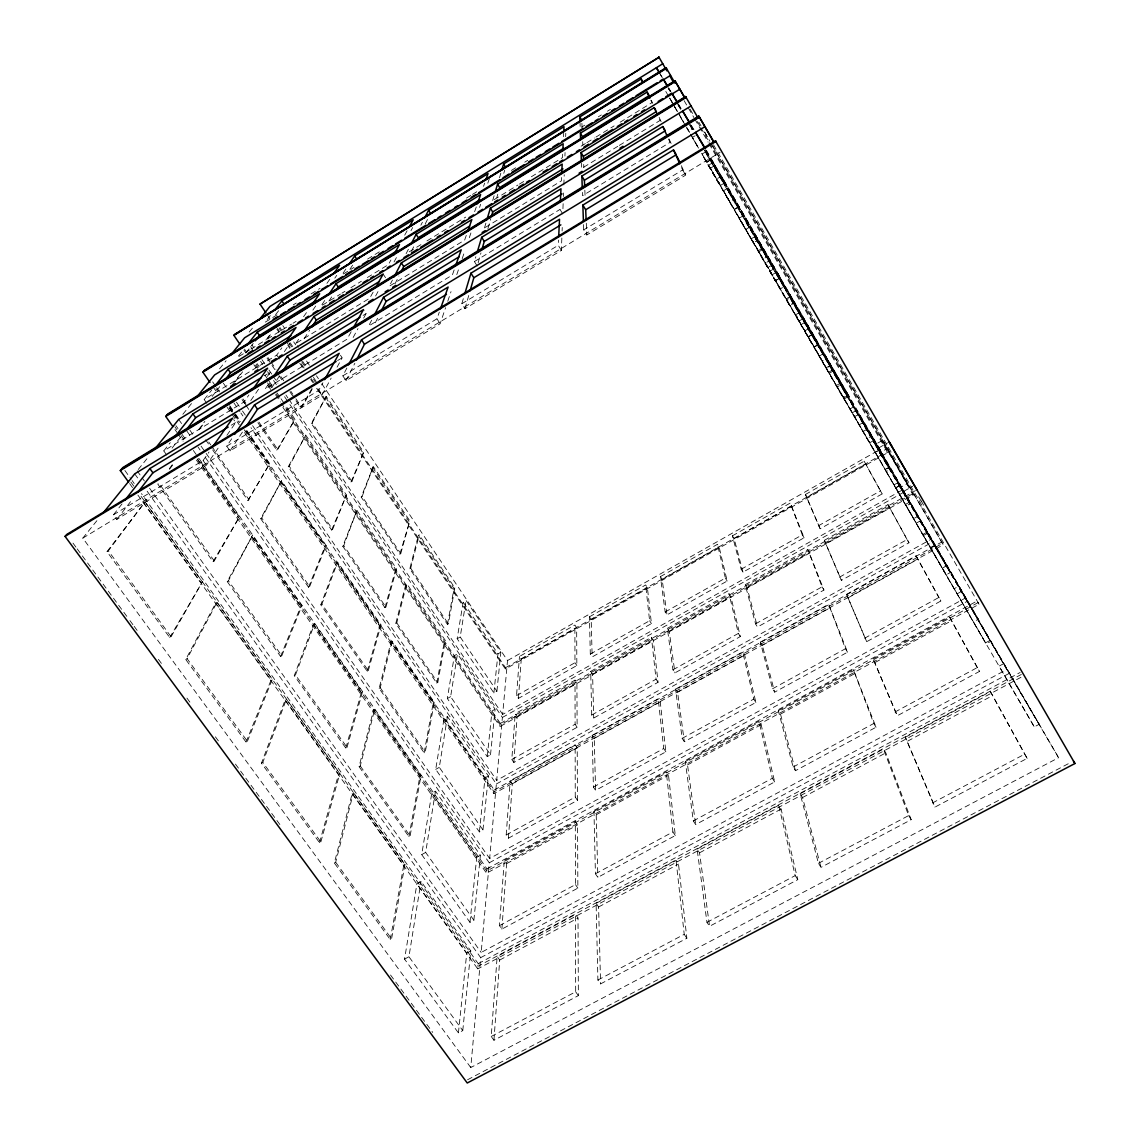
<?xml version="1.0" encoding="UTF-8"?>
<svg xmlns="http://www.w3.org/2000/svg" width="1140" height="1140" viewBox="0 0 1140 1140"><rect width="100%" height="100%" fill="white"/><g stroke="black" fill="none" stroke-linecap="round" stroke-linejoin="round"><path stroke-width="0.75" stroke-dasharray="5 3.75" d="M463.31 298.666L461.786 303.767L464.935 308.712L561.379 250.358L561.835 238.032M562.106 230.993L562.234 227.473M562.946 208.677L563.146 203.447M563.402 196.479L563.53 192.988M563.844 184.936L564.229 174.734M564.927 156.052L565.055 152.532M565.654 136.657L565.782 133.28M561.379 250.358L558.272 245.299L558.514 240.098M562.747 213.921L559.997 209.418L560.168 205.969M561.536 177.526L561.379 180.875L484.472 227.957L486.965 231.947M562.661 154.171L562.49 157.633L529.815 177.712M563.502 136.672L563.659 133.337M493.948 1040.264L499.691 960.051L497.154 956.489L575.5 914.408L578.009 918.028L578.365 995.633L493.948 1040.264L491.212 1036.488L497.154 956.489M501.899 929.114L506.588 863.678L504.293 860.401L575.301 821.584L577.567 824.933L577.866 888.117L501.899 929.114L499.448 925.637L504.293 860.401M508.411 838.199L512.316 783.821L510.221 780.757L575.144 744.776L577.211 747.869L577.453 800.323L508.411 838.199L506.189 834.979L510.221 780.757M513.841 762.46L517.132 716.547L515.209 713.697L575.016 680.153L576.911 683.045L577.125 727.277L513.841 762.46L511.803 759.468L515.209 713.697M518.429 698.378L521.251 659.105L519.47 656.441L574.888 625.048L576.655 627.741L576.84 665.546L518.429 698.378L516.548 695.585L519.47 656.441M888.716 447.692L881.363 451.868L858.833 413.734L1058.604 757.687L470.763 1067.553L480.695 957.643L146.12 489.801M705.831 151.064L1006.834 669.451L481.166 952.456L489.26 862.795L204.231 455.886M705.047 150.366L965.053 598.229L489.644 858.506L496.37 783.978L250.999 427.685M704.72 150.523L930.625 539.534L496.698 780.387L502.384 717.459L288.562 402.562M507.514 660.559L878.341 450.414L901.754 490.328L502.655 714.409L507.514 660.559L319.428 380.219M1020.956 677.303L477.76 968.915L478.244 963.671L141.46 493.62M713.498 144.78L979.046 604.257L486.58 873.212L486.98 868.894L198.46 457.753M712.771 146.148L943.236 544.792L493.905 793.668L494.247 790.034L245.955 430.151M700.786 127.623L913.24 494.988L500.089 726.508L500.375 723.416L284.273 405.683M709.023 143.683L887.747 452.651L505.391 669.038L505.519 667.698L316.136 385.976M462.769 1030.589L470.791 950.917L421.016 881.419L416.941 883.657L404.543 959.125L458.423 1032.897L462.769 1030.589L408.932 956.745L421.016 881.419M473.87 920.208L480.41 855.256L435.48 791.174L431.789 793.226L421.7 854.601L469.951 922.331L473.87 920.208L425.662 852.421L435.48 791.174M482.961 829.948L488.39 775.984L447.436 716.576L444.059 718.471L435.708 769.357L479.384 831.915L482.961 829.948L439.299 767.348L447.436 716.576M490.514 754.794L495.102 709.237L457.482 653.875L454.376 655.643L447.336 698.521L487.25 756.618L490.514 754.794L450.628 696.654L457.482 653.875M496.912 691.225L500.83 652.265L466.046 600.438L463.168 602.105L457.154 638.714L493.891 692.921L496.912 691.225L460.204 636.975L466.046 600.438M458.423 1032.897L466.745 953.097L416.941 883.657M469.951 922.331L476.748 857.266L431.789 793.226M479.384 831.915L485.027 777.851L444.059 718.471M487.25 756.618L492.01 710.975L495.102 709.237M493.891 692.921L497.966 653.89L463.168 602.105M390.251 939.545L403.745 865.26L352.203 793.383L353.429 792.699L404.971 864.576L391.576 938.833L390.251 939.545L334.348 862.994L352.203 793.383M408.932 836.66L419.891 776.297L373.521 710.249L374.632 709.607L421.002 775.67L410.115 836.005L408.932 836.66L359.057 766.636L373.521 710.249M424.151 752.813L433.243 702.796L391.091 641.72L392.117 641.122L434.255 702.226L425.234 752.215L424.151 752.813L379.136 688.332L391.091 641.72M436.805 683.173L444.443 641.051L445.384 640.523L406.766 583.723L405.826 584.264L395.78 623.452L436.805 683.173L437.789 682.618L445.384 640.523M447.464 624.407L454.005 588.454L418.351 535.401L419.221 534.888L454.86 587.955L448.376 623.879L447.464 624.407L409.787 568.789L418.351 535.401M334.348 862.994L335.687 862.253L353.429 792.699M359.057 766.636L360.254 765.966L374.632 709.607M379.136 688.332L380.219 687.719L392.117 641.122M395.78 623.452L396.777 622.868L406.766 583.723M409.787 568.789L410.714 568.261L419.221 534.888M320.853 841.933L339.777 773.647L286.411 699.219L285.171 699.932L261.473 763.187L319.514 842.674L320.853 841.933L262.813 762.418L286.411 699.219M347.045 747.413L362.378 692.137L314.526 623.951L313.4 624.606L294.262 675.678L345.847 748.097L347.045 747.413L295.474 674.98L314.526 623.951M368.32 670.662L380.988 624.991L337.611 562.12L336.585 562.718L320.81 604.813L367.237 671.289L368.32 670.662L321.908 604.172L337.611 562.12M385.947 607.093L396.578 568.732L356.92 510.407L342.755 546.26L384.95 607.677L385.947 607.093L343.753 545.661L356.92 510.407M400.767 553.584L409.83 520.909L373.307 466.531L361.195 497.054L399.855 554.125L400.767 553.584L362.121 496.513L373.307 466.531M319.514 842.674L338.537 774.345L339.777 773.647M345.847 748.097L361.252 692.778L362.378 692.137M367.237 671.289L379.962 625.575L380.988 624.991M384.95 607.677L395.637 569.273L396.578 568.732M399.855 554.125L409.83 520.909M464.935 308.712L469.153 294.049M478.145 262.727L480.966 252.895M487.92 228.627L490.799 218.623M496.841 197.548L497.795 194.242M503.78 173.337L504.678 170.231M477.204 266.005L474.411 261.573L475.865 256.714M484.472 227.957L485.939 223.013M492.665 200.54L494.147 195.624M499.491 177.755L500.859 173.152M346.888 367.992L342.827 375.844L346.047 380.674L440.14 323.732L445.583 307.672M447.749 301.259L451.027 291.626M456.784 274.626L459.491 266.66M462.184 258.68L463.809 253.907M469.309 237.69L470.934 232.902M479.57 207.423L480.638 204.288M487.792 183.212L489.43 178.367M342.827 375.844L436.962 318.801L439.313 312.118M454.133 269.966L452.366 275.011L368.619 326.04L372.538 318.488M466.303 235.367L464.636 240.098L389.224 286.268L392.459 280.027M476.278 206.967L474.653 211.613L471.675 213.436M483.531 186.333L484.657 183.155M247.409 741.314L272.275 679.483L216.985 602.362L215.731 603.103L185.734 659.476L246.055 742.083L247.409 741.314L187.103 658.678L216.985 602.362M281.808 655.785L301.858 605.91L252.453 535.515L227.202 581.528L280.597 656.483L281.808 655.785L228.428 580.802L252.453 535.515M309.638 586.587L326.154 545.504L281.509 480.781L260.661 518.643L308.541 587.228L309.638 586.587L261.758 517.988L281.509 480.781M332.623 529.43L346.46 495.017L305.734 435.124L288.206 466.844L331.612 530.029L332.623 529.43L289.218 466.232L305.734 435.124M351.918 481.451L363.689 452.195L326.254 396.464L311.305 423.424L350.992 482.006L351.918 481.451L312.232 422.869L326.254 396.464M246.055 742.083L271.021 680.209L272.275 679.483M280.597 656.483L300.732 606.58L301.858 605.91M308.541 587.228L325.128 546.117L326.154 545.504M331.612 530.029L346.46 495.017M350.992 482.006L363.689 452.195M346.047 380.674L354.854 363.247M375.317 322.734L378.409 316.635M394.953 283.889L398.929 276.008M411.412 251.299L415.231 243.746M425.22 223.967L428.27 217.94M408.391 249.275L406.068 253.764L420.974 244.601M420.859 225.207L422.399 222.229M231.705 438.8L226.732 446.182L230.009 450.899L321.836 395.324L331.156 378.124M337.084 367.166L342.157 357.789L340.19 354.825M353.144 337.526L357.988 328.548M363.66 318.089L366.082 313.6L363.461 309.581M375.63 295.987L379.748 288.363M394.041 261.972L397.418 255.745M410.984 230.679L412.666 227.572M226.732 446.182L318.616 390.507L322.905 382.769M351.149 331.783L347.045 339.193L265.107 389.125L269.923 381.971M373.122 292.139L369.773 298.167L295.83 343.454L298.395 347.301M389.21 263.098L390.92 260.006M404.686 235.182L407.251 230.565M171.085 636.747L202.336 581.913L145.008 501.956L106.989 551.646L169.718 637.545L171.085 636.747L108.371 550.82L145.008 501.956M214.277 560.937L159.001 483.303L157.762 484.044L213.052 561.664L214.277 560.937L239.386 516.89L198.56 458.707M212.695 449.944L247.993 500.503L269.71 463.666L246.71 430.336M257.882 422.698L276.749 450.143L277.761 449.545L294.989 419.306L285.029 404.657M312.089 389.31L301.772 407.407L293.821 395.666M169.718 637.545L202.336 581.913M213.052 561.664L239.386 516.89M247.993 500.503L269.71 463.666M276.749 450.143L294.989 419.306M312.046 388.341L300.832 407.978L294.875 399.171M230.009 450.899L243.29 430.792L493.905 793.668M271.805 387.586L279.442 376.015M304.067 338.722L309.724 330.144M328.904 301.103L332.623 295.445M349.894 269.296L352.802 264.893M295.83 343.454L299.635 337.782M321.922 304.651L325.684 299.051M345.862 269.04L341.943 274.868L354.027 267.416M121.994 503.951L113.416 514.838L116.75 519.441L206.397 465.191L220.077 445.27M226.917 435.309L235.709 422.498L233.7 419.591M250.786 400.525L258.595 389.168M267.373 376.385L270.294 372.125L264.323 375.772M284.373 351.633L290.415 342.827M312.887 310.108L316.863 304.309M334.818 278.146L336.742 275.353M113.416 514.838L203.105 460.503L209.019 452.024M166.711 455.031L163.775 450.884L243.989 401.993L248.919 394.953M206.825 403.318L204.203 399.541L276.749 355.124L281.837 347.857M303.582 316.735L306.589 312.431M326.938 283.333L329.845 279.172M169.333 468.654L173.537 463.068M198.574 429.723L204.858 421.358M232.076 385.12L241.594 372.438M266.475 339.335L270.721 333.664M169.475 469.324L173.679 463.738M199.685 429.039L204.915 422.085M235.211 381.672L242.592 371.825M267.387 338.765L271.634 333.108M116.75 519.441L132.696 498.878M172.069 448.12L181.716 435.68M212.197 396.378L219.735 386.659M245.955 352.858L253.222 343.482M275.567 314.683L278.687 310.65M163.775 450.884L170.259 442.648M204.203 399.541L211.798 389.909M241.552 352.118L237.362 357.433L249.404 350.037M270.322 315.581L265.064 322.25L278.431 314.013M470.763 1067.553L82.807 538.137L97.171 520.353M138.254 469.495L149.183 455.972M182.856 414.276L191.62 403.418M219.536 368.847L226.076 360.753M249.233 332.082L253.593 326.681M293.279 304.865L296.257 303.026M311.106 293.878L320.027 288.377M367.607 259.051L379.691 251.598M466.502 198.075L470.991 195.311M472.501 194.384L476.99 191.62M511.39 170.416L515.85 167.666M524.77 162.165L527.735 160.341M581.714 127.053L584.749 125.201M598.343 116.807L601.364 114.941M607.421 111.221L610.442 109.355M250.914 349.111L265.962 339.863M267.458 338.936L291.541 324.131M293.051 323.219L296.058 321.366M322.478 305.135L340.447 294.091M341.943 293.165L344.935 291.327M350.921 287.651L361.409 281.209M367.394 277.519L386.859 265.563M426.944 240.925L465.704 217.113M494.161 199.628L517.93 185.022M519.413 184.11L523.873 181.36M585.376 143.569L580.844 146.347L580.73 143.056M586.886 142.642L594.453 137.983M595.964 137.057L614.118 125.899M620.16 122.194L651.923 102.671L650.541 99.636M617.809 146.319L581.6 168.492L581.414 163.177M619.319 145.393L660.046 120.455L658.578 117.249M363.104 315.424L366.082 313.6M474.411 261.573L559.997 209.418M695.115 135.774L692.265 137.498L698.364 148.1M231.192 425.234L235.709 422.498M337.625 360.539L342.157 357.789M706.458 151.378L701.841 154.171L873.112 449.089L877.558 446.567M461.786 303.767L558.272 245.299M681.335 165.699L685.667 175.133L586.801 234.968L583.709 229.895L682.632 169.946L681.236 166.868M82.807 538.137L720.095 152.333M711.218 159.272L706.444 162.165L718.556 183.241L723.772 180.106L711.218 159.272L780.33 277.69L775.172 280.739L758.585 251.954L763.315 249.161M708.653 165.186L711.845 163.248L720.024 176.999L716.632 179.037L708.653 165.186L753.597 242.692L756.96 240.697L746.828 223.583L743.651 225.464M311.305 423.424L312.232 422.869M106.989 551.646L108.371 550.82M288.206 466.844L289.218 466.232M743.351 215.674L739.133 218.196L752.286 241.024L756.846 238.317L706.244 151.677M260.661 518.643L261.758 517.988M755.335 236.351L751.132 238.859L765.182 263.226L769.728 260.533L755.335 236.351L818.306 344.323L813.803 346.945L796.418 316.834L800.594 314.398M361.195 497.054L362.121 496.513M227.202 581.528L228.428 580.802M794.751 302.584L776.625 272.118L771.908 274.897L789.607 305.591L794.751 302.584L849.001 396.193L843.928 399.114L822.111 361.337L826.771 358.63L849.001 396.193M342.755 546.26L343.753 545.661M916.232 523.174L920.308 520.909L946.314 565.155L941.925 567.577L786.771 299.72L789.92 297.882L889.542 467.229L885.11 469.737L1034.293 726.907L1039.167 724.313L958.697 586.231L954.152 588.725M185.734 659.476L187.103 658.678M798.684 313.001L795.549 314.825L828.808 372.125L831.929 370.315L846.635 395.338L843.329 397.233M799.069 320.995L802.403 319.058M320.81 604.813L321.908 604.172M804.783 330.885L808.203 328.904M812.179 334.391L808.018 336.813L826.229 368.348L830.718 365.755L812.179 334.391L855.926 409.858L851.794 412.21M808.317 336.913L811.637 334.989M814.245 347.173L817.651 345.206M819.318 356.036L822.952 353.927M826.13 367.807L829.863 365.641M294.262 675.678L295.474 674.98M454.005 588.454L454.86 587.955M829.336 373.264L832.955 371.17M836.39 385.477L840.123 383.325M843.572 397.974L847.562 395.68M850.084 408.889L853.461 406.952L870.803 436.449L867.212 438.501M457.154 638.714L460.204 636.975M852.335 412.723L855.627 410.842L840.465 385.064L837.359 386.845L886.435 471.461L889.713 469.623L704.52 150.708M854.473 416.755L858.463 414.476M261.473 763.187L262.813 762.418M859.289 424.736L862.667 422.812L880.522 453.207L876.931 455.245M863.009 431.533L867.127 429.182L934.743 545.205L930.354 547.642M497.966 653.89L500.83 652.265M869.806 442.719L872.898 440.966L889.713 469.623M882.146 440.596L876.575 443.759L901.526 486.823L907.069 483.716L909.663 488.005L882.146 440.596L907.069 483.716M878.954 447.778L887.633 442.861M433.243 702.796L434.255 702.226M875.221 452.338L878.911 450.243L899.674 485.555L895.712 487.778M589.437 616.811L645.653 584.962L647.392 587.699L651.439 623.609L592.159 656.939L590.306 654.103L589.437 616.811L591.19 619.519L592.159 656.939M660.402 576.612L717.445 544.307L719.155 547.086L727.178 581.029L667 614.859L665.161 611.981L660.402 576.612L662.141 579.362L667 614.859M732.393 535.828L790.262 503.053L804.085 537.795L742.981 572.152L741.171 569.231L732.393 535.828L734.117 538.622L742.981 572.152M805.453 494.461L864.163 461.201L882.189 493.891L820.13 528.775L805.453 494.461L820.13 528.775M447.336 698.521L450.628 696.654M505.519 667.698L887.162 451.668L887.747 452.651M521.251 659.105L576.655 627.741M591.19 619.519L647.392 587.699M662.141 579.362L719.155 547.086M734.117 538.622L791.958 505.875M807.134 497.282L865.83 464.051M885.181 469.495L888.872 467.414L910.233 503.766L906.286 505.975M516.548 695.585L574.973 662.725L574.888 625.048M590.306 654.103L649.601 620.744L645.653 584.962M665.161 611.981L725.368 578.108L717.445 544.307M741.171 569.231L802.303 534.831L790.262 503.053M818.349 525.811L880.436 490.884L882.189 493.891M895.641 487.963L900.23 485.369L928.231 532.893L978.277 619.234L973.332 621.927M904.077 491.141L912.712 486.296M502.384 717.459L903.08 492.594M590.705 671.36L651.439 637.303L653.305 640.224L658.051 682.29L593.726 718.043L591.717 715.008L590.705 671.36L592.601 674.253L593.726 718.043M667.37 628.354L729.044 593.769L730.897 596.747L740.316 636.562L674.937 672.899L672.956 669.807L667.37 628.354L669.237 631.303L674.937 672.899M745.232 584.692L807.89 549.551L823.949 590.064L757.473 627.014L755.535 623.865L745.232 584.692L747.085 587.67L757.473 627.014M824.334 540.332L887.975 504.649L908.993 542.783L841.406 580.36L824.334 540.332L841.406 580.36M500.375 723.416L915.448 490.613M912.556 493.848L500.232 724.955L281.495 403.446M517.132 716.547L576.911 683.045M592.601 674.253L653.305 640.224M669.237 631.303L730.897 596.747M747.085 587.67L809.714 552.572M826.144 543.367L889.77 507.713M419.891 776.297L421.002 775.67M905.374 504.478L909.464 502.199M435.708 769.357L439.299 767.348M511.803 759.468L575.101 724.256L575.016 680.153M591.717 715.008L656.056 679.212L651.439 637.303M672.956 669.807L738.35 633.427L729.044 593.769M755.535 623.865L822.026 586.872L807.89 549.551M839.482 577.168L907.098 539.548L908.993 542.783M485.027 777.851L488.39 775.984M923.229 535.672L928.231 532.893M496.37 783.978L932.192 542.227M592.202 735.328L658.207 698.735L660.26 701.884L665.874 751.83L595.593 790.376L593.399 787.099L592.202 735.328L594.254 738.435L595.593 790.376M675.55 689.13L742.696 651.909L744.705 655.115L755.891 702.454L684.342 741.698L682.176 738.364L675.55 689.13L677.587 692.279L684.342 741.698M760.323 642.134L828.623 604.286L847.547 652.18L774.687 692.137L772.564 688.745L760.323 642.134L762.332 645.354L774.687 692.137M846.55 594.339L916.033 555.836L940.899 600.98L866.699 641.678L846.55 594.339L866.699 641.678M494.247 790.034L941.611 542.099L943.236 544.792M512.316 783.821L577.211 747.869M594.254 738.435L660.26 701.884M677.587 692.279L744.705 655.115M762.332 645.354L830.59 607.549M848.516 597.616L917.957 559.156M421.7 854.601L425.662 852.421M403.745 865.26L404.971 864.576M978.277 619.234L946.784 565.697L942.239 568.205L986.114 643.957L991.045 641.279M506.189 834.979L575.258 797.06L575.144 744.776M593.399 787.099L663.708 748.51L658.207 698.735M682.176 738.364L753.768 699.077L742.696 651.909M772.564 688.745L845.452 648.731L828.623 604.286M864.619 638.215L938.847 597.474L940.899 600.98M476.748 857.266L480.41 855.256M957.244 593.783L961.277 591.574L989.962 640.452L985.615 642.818L701.599 153.302M489.26 862.795L966.948 601.464M486.98 868.894L977.08 601.008L979.046 604.257M593.969 811.395L666.287 771.865L668.51 775.271L675.308 835.549L597.845 877.344L595.422 873.796L593.969 811.395L596.22 814.744L597.845 877.344M685.297 761.491L758.955 721.235L761.149 724.698L774.673 781.926L695.671 824.562L693.305 820.943L685.297 761.491L687.52 764.897L695.671 824.562M778.321 710.648L853.376 669.636L876.062 727.22L795.464 770.711L793.127 767.02L778.321 710.648L780.501 714.125L795.464 770.711M873.098 658.849L949.577 617.068L979.502 671.403L897.265 715.778L873.098 658.849L897.265 715.778M978.063 602.632L486.78 871.046L197.434 458.907M506.588 863.678L577.567 824.933M596.22 814.744L668.51 775.271M687.52 764.897L761.149 724.698M780.501 714.125L855.527 673.17M875.235 662.397L951.686 620.659M404.543 959.125L408.932 956.745M499.448 925.637L575.443 884.597L575.301 821.584M595.422 873.796L672.914 831.944L666.287 771.865M693.305 820.943L772.336 778.25L758.955 721.235M793.127 767.02L873.767 723.472L853.376 669.636M894.986 712.016L977.265 667.584L979.502 671.403M466.745 953.097L470.791 950.917M1039.167 724.313L1003.599 663.694L999.11 666.116L1034.293 726.907M480.695 957.643L1009.156 673.412L1058.604 757.687M478.244 963.671L1020.129 672.486M1021.326 674.467L478.002 966.293L140.206 495.088M596.106 903.336L676.063 860.401L678.514 864.091L686.864 938.277L600.581 983.891L597.901 980.03L596.106 903.336L598.6 906.97L600.581 983.891M697.096 849.101L778.691 805.282L781.1 809.058L797.786 879.638L709.579 926.264L706.957 922.317L697.096 849.101L699.533 852.82L709.579 926.264M800.152 793.754L883.443 749.023L885.808 752.87L911.188 819.689L821 867.355L818.435 863.322L800.152 793.754L802.546 797.544L821 867.355M905.36 737.252L990.418 691.581L1027.168 758.371L934.943 807.12L905.36 737.252L934.943 807.12M499.691 960.051L578.009 918.028M598.6 906.97L678.514 864.091M699.533 852.82L781.1 809.058M802.546 797.544L885.808 752.87M907.711 741.114L992.712 695.514M491.212 1036.488L575.672 991.786L575.5 914.408M597.901 980.03L684.228 934.344L676.063 860.401M706.957 922.317L795.193 875.62L778.691 805.282M818.435 863.322L908.665 815.57L883.443 749.023M932.42 802.988L1024.703 754.153L1027.168 758.371M467.543 1079.765L1070.289 762.674M72.974 543.11L76.138 547.414M77.192 548.853L128.891 619.163M129.946 620.602L133.109 624.905M134.164 626.33L137.327 630.634M158.432 659.333L161.595 663.637M186.917 698.079L190.081 702.382M215.403 736.825L218.566 741.128M235.453 764.085L280.81 825.788M390.536 975.014L432.73 1032.413M335.687 862.253L391.576 938.833M130.886 482.078L133.993 486.409M143.74 502.726L201.067 582.668M215.731 603.103L271.021 680.209M285.171 699.932L338.537 774.345M129.632 483.574L132.739 487.906M137.912 495.13L477.76 968.915M137.156 470.849L144.381 480.98M149.554 488.205L481.166 952.456M134.72 473.855L137.826 478.202M124.887 470.478L131.1 479.156M132.14 480.596L134.207 483.488M360.254 765.966L410.115 836.005M175.959 425.676L177.997 428.583M182.101 434.426L186.191 440.254M193.344 450.457L197.448 456.285M174.933 426.873L176.985 429.78M181.075 435.608L184.138 439.983M197.405 459.406L238.246 517.574M251.313 536.199L300.732 606.58M313.4 624.606L361.252 692.778M174.933 429.524L176.971 432.43M177.997 433.884L183.113 441.166M196.393 460.076L486.58 873.212M189.839 430.108L192.888 434.468M201.053 446.125L205.129 451.953M206.155 453.421L489.644 858.506M178.695 419.42L181.759 423.795M186.86 431.091L190.95 436.919M198.104 447.136L200.141 450.058M203.105 460.503L206.397 465.191M575.672 991.786L578.365 995.633M208.763 442.049L210.786 444.942M211.784 446.381L249.104 499.847M380.219 687.719L425.234 752.215M205.628 439.841L208.648 444.173M229.724 405.697L234.712 412.936M235.724 414.39L240.711 421.643M212.653 381.872L215.674 386.261M216.686 387.714L219.707 392.103M229.81 406.738L239.899 421.373M229.667 407.778L239.671 422.27M245.67 430.963L268.669 464.293M280.469 481.394L325.128 546.117M336.585 562.718L379.962 625.575M215.873 388.754L217.897 391.676M229.026 407.807L232.061 412.195M233.073 413.663L239.143 422.47M244.202 429.794L494.076 791.844L942.424 543.452L710.462 142.272M212.995 386.802L217.042 392.659M227.145 407.293L239.272 424.849M223.326 383.154L226.361 387.543M236.45 402.206L241.495 409.531M242.492 410.999L245.528 415.402M252.581 425.662L496.698 780.387M233.828 402.762L239.885 411.554M240.896 413.022L242.92 415.957M243.019 398.943L245.998 403.289M258.908 422.071L277.761 449.545M396.777 622.868L437.789 682.618M243.989 401.993L246.881 406.211M575.443 884.597L577.866 888.117M242.008 399.57L244.986 403.902M245.969 405.356L248.947 409.688M257.127 363.632L259.122 366.553M265.093 375.345L268.085 379.748M269.083 381.216L273.073 387.073M277.048 392.93L280.041 397.333M281.038 398.801L284.031 403.19M256.158 364.216L258.267 367.436M269.111 383.268L272.275 388.028M276.265 393.913L281.081 400.838M244.53 349.125L246.539 352.06M255.517 365.27L257.526 368.206M267.515 382.897L270.508 387.301M275.495 394.639L280.497 401.978M243.846 349.994L245.855 352.93M253.864 364.7L255.859 367.65M267.871 385.291L270.878 389.709M282.891 407.351L500.089 726.508M267.986 357.518L269.966 360.454M270.964 361.921L275.937 369.26M280.896 376.599L283.889 380.988M290.842 391.262L292.823 394.198M410.714 568.261L448.376 623.879M267.045 358.088L271.021 363.959M272.018 365.427L274.996 369.83M278.972 375.701L281.951 380.105M289.902 391.832L293.878 397.703M251.954 344.95L253.949 347.899M261.943 359.67L264.936 364.088M268.94 369.973L271.933 374.39M272.93 375.872L277.932 383.225M285.912 394.996L287.907 397.945M288.919 399.413L502.655 714.409M250.586 346.645L252.595 349.595M260.59 361.366L262.585 364.301M267.572 371.654L269.582 374.604M273.572 380.489L276.564 384.907M284.558 396.677L287.565 401.095M276.749 355.124L279.329 358.958M575.258 797.06L577.453 800.323M318.616 390.507L321.836 395.324M684.228 934.344L686.864 938.277M267.957 315.923L269.952 318.872M276.906 329.218L278.887 332.168M287.836 345.463L289.817 348.427M299.749 363.204L303.724 369.103M310.679 379.449L312.673 382.399M316.635 388.312L505.391 669.038M282.805 325.627L284.786 328.577M293.692 341.858L295.673 344.807M306.56 361.038L309.538 365.47M316.464 375.787L318.445 378.736M279.97 327.551L281.936 330.486M290.786 343.667L292.766 346.603M302.599 361.252L305.548 365.641M313.429 377.368L316.379 381.757M279.072 328.092L281.038 331.028M288.919 342.741L291.868 347.144M301.715 361.793L304.665 366.182M313.529 379.378L315.495 382.299M325.37 396.991L362.805 452.723M372.438 467.058L408.961 521.408M277.476 328.448L279.457 331.398M287.394 343.211L290.358 347.629M301.274 363.86L304.238 368.277M311.177 378.608L315.153 384.508M575.101 724.256L577.125 727.277M672.914 831.944L675.308 835.549M574.973 662.725L576.84 665.546M663.708 748.51L665.874 751.83M383.154 274.042L385.52 277.704M656.056 679.212L658.051 682.29M436.962 318.801L440.14 323.732M795.193 875.62L797.786 879.638M649.601 620.744L651.439 623.609M772.336 778.25L774.673 781.926M753.768 699.077L755.891 702.454M738.35 633.427L740.316 636.562M725.368 578.108L727.178 581.029M908.665 815.57L911.188 819.689M873.767 723.472L876.062 727.22M845.452 648.731L847.547 652.18M660.659 74.77L662.369 77.591M669.052 88.606L670.861 91.599M678.5 104.225L681.193 108.671M691.353 125.457L693.961 129.775M706.43 150.366L881.363 451.868M822.026 586.872L823.949 590.064M668.297 88.079L669.893 90.73M678.229 104.538L681.549 110.053L678.015 103.868M690.926 125.614L692.721 128.578L688.589 131.1L686.864 128.093M911.872 492.708L913.24 494.988M802.303 534.831L804.085 537.795M705.161 151.62L710.263 160.184L706.885 162.236L701.898 153.601M755.82 239.087L766.451 257.07L763.102 259.051L752.656 240.968L786.771 299.72M682.632 169.946L685.667 175.133M723.772 180.106L780.33 277.69M776.625 272.118L826.771 358.63M900.23 485.369L946.784 565.697M958.697 586.231L1003.599 663.694M706.244 150.836L1009.156 673.412M920.308 520.909L961.277 591.574M690.683 124.93L694.246 131.086M690.099 124.688L694.075 131.585M668.596 88.236L670.377 91.328M677.915 104.296L681.492 110.466M689.942 124.958L693.605 131.385M659.96 73.844L661.741 76.921M667.983 87.68L670.206 91.471M678.086 105.051L681.122 109.925M689.472 124.688L693.491 131.243M669.622 97.969L672.258 102.5M673.127 104.011L677.502 111.549M678.385 113.06L683.644 122.123M687.149 128.15L689.771 132.682M690.655 134.192L698.535 147.773M669.764 98.311L674.182 105.92M674.937 107.274L685.739 125.999M686.451 127.096L691.852 136.358M692.151 137.242L698.564 148.114M921.12 500.887L923.799 505.505M918.64 496.769L922.203 502.94M704.762 132.283L708.325 138.439M698.905 122.279L700.986 125.813M704.548 131.969L709.892 141.218M690.128 109.184L692.963 114.128M697.238 121.481L700.074 126.426M684.114 100.648L693.904 117.562M694.787 119.087L708.125 142.144M665.803 91.428L668.111 95.447M671.403 101.175L673.797 105.365M674.609 106.761L677.816 112.333M680.822 117.591L683.416 122.094M864.163 461.201L880.436 490.884M887.975 504.649L907.098 539.548M916.033 555.836L938.847 597.474M949.577 617.068L977.265 667.584M990.418 691.581L1024.703 754.153M651.296 100.249L652.707 103.341M659.134 117.335L661.129 121.695M669.023 138.88L671.246 143.726M668.596 139.18L670.035 142.343L582.54 195.681L582.426 192.404M581.899 123.334L582.184 129.789M582.697 141.688L582.853 145.037M583.694 164.459L583.837 167.708M584.834 190.223L585.119 196.878M586.288 223.212L586.801 234.968M580.046 123.234L580.16 126.412M583.523 224.58L583.709 229.895M713.825 166.155L710.363 168.264L719.212 183.64L722.917 181.403L713.825 166.155M723.829 183.397L720.352 185.492L729.842 201.922L733.533 199.714L723.829 183.397M727.192 188.57L723.373 190.85L734.075 209.404L738.164 206.967L727.192 188.57M738.093 207.366L734.288 209.646L745.717 229.468L749.792 227.031L738.093 207.366M761.677 248.662L758.228 250.715L770.013 271.12L773.675 268.954L761.677 248.662M771.395 265.421L767.961 267.458L780.316 288.862L783.978 286.71L771.395 265.421M779.304 278.459L775.542 280.682L789.707 305.235L793.754 302.855L779.304 278.459M789.877 296.685L786.115 298.894L800.978 324.644L805.011 322.292L789.877 296.685M897.508 482.918L894.159 484.799L913.739 518.615L917.301 516.634L897.508 482.918M926.535 532.38L922.873 534.418L946.243 574.788L950.162 572.636L926.535 532.38"/><path stroke-width="1.5" d="M558.686 236.636L559.526 219.293L470.934 273.187L464.835 293.579M560.41 200.825L560.994 188.798L481.664 237.305L477.318 251.869M561.778 172.496L562.177 164.132L490.371 208.221L486.923 219.735M562.832 150.694L563.16 143.768L497.567 184.167L495.116 192.346M563.744 131.67L563.986 126.683L503.624 163.96L501.785 170.088M470.079 290.8L473.827 277.761L560.866 224.851M481.907 249.617L484.258 241.423L562.034 193.9M491.753 215.289L492.708 211.955L562.989 168.848M440.482 308.783L448.12 287.066L361.508 339.777L348.512 364.857M455.9 264.922L461.23 249.803L383.496 297.326L374.889 313.956M467.97 230.636L471.846 219.593L401.351 262.87L394.07 276.906M477.375 203.875L480.624 194.598L416.128 234.327L411.483 243.29M485.782 179.963L488.02 173.594L428.569 210.302L424.707 217.754M356.45 360.083L364.458 344.237L446.467 294.391M381.487 310.522L386.118 301.359L459.334 256.642M401.323 271.277L403.717 266.546L469.68 226.076M324.615 379.677L339.207 353.343L254.519 404.871L234.669 434.383M353.614 327.351L363.461 309.581L287.266 356.165L273.771 376.228M376.471 286.097L383.154 274.042L313.928 316.535L304.394 330.7M393.485 255.388L399.47 244.587L336.029 283.661L328.505 294.861M408.947 227.487L413.207 219.792L354.668 255.944L349.781 263.226M246.14 426.474L257.512 409.246L336.115 361.466M282.307 371.683L289.93 360.126L360.112 317.248M311.605 327.294L316.322 320.155L379.506 281.395M336.357 289.802L338.209 286.981L397.105 250.743M211.983 447.792L232.703 418.138L149.867 468.554L125.201 499.861M252.852 389.31L267.629 368.177L192.945 413.849L175.66 435.793M285.898 342.043L296.058 327.508L228.057 369.246L215.047 385.776M311.619 305.249L319.642 293.75L257.241 332.182L246.782 345.477M333.721 273.614L339.549 265.292L281.879 300.903L274.526 310.237M138.011 492.024L152.903 472.815L228.185 427.072M187.074 428.782L195.638 417.724L261.345 377.597M225.107 379.734L230.494 372.794L290.914 335.73M255.303 340.803L259.45 335.445L315.894 300.718M103.797 512.159L134.72 473.855L704.99 126.64M154.641 449.203L178.695 419.42L691.096 105.935M197.106 396.62L214.648 374.903L679.853 89.191M230.437 355.352L244.601 337.81L670.577 75.368M259.036 319.941L269.938 306.446L662.782 63.755M65.066 536.384L66.647 534.503L715.478 140.776L715.949 141.474L65.066 536.384L467.243 1083L1074.935 763.515L715.478 140.776M128.592 482.12L120.299 470.564L122.807 467.585L698.777 116.066L713.882 142.044M165.742 416.428L167.765 414.005L685.582 96.558L686.18 97.427L165.742 416.428L172.895 426.617M209.96 382.413L202.892 372.167L204.573 370.158L674.909 80.755L684.299 96.886M233.843 335.288L666.088 67.702L666.487 68.3L233.843 335.288L239.842 344.109M260.02 304.095L659.02 57.257L260.02 304.095L265.976 312.959M579.989 121.652L579.832 116.893L641.136 79.031L642.404 81.197M234.541 334.447L666.287 68.001M273.173 319.357L277.718 316.564M280.739 314.697L285.271 311.904M288.292 310.037L294.348 306.318M297.369 304.451L300.39 302.584M304.921 299.791L309.467 296.998M313.999 294.206L318.53 291.413M321.551 289.546L327.608 285.812M330.629 283.96L342.727 276.507M345.748 274.64L351.79 270.907M354.811 269.054L359.357 266.247M362.378 264.394L368.42 260.661M371.441 258.794L374.476 256.942M379.007 254.149L383.539 251.341M388.07 248.548L392.616 245.756M395.637 243.889L401.679 240.169M404.7 238.303L425.876 225.264M428.897 223.397L434.939 219.678M437.974 217.811L440.995 215.945M445.526 213.152L450.058 210.359M454.603 207.566L457.625 205.699M462.156 202.906L466.688 200.113M471.233 197.32L475.765 194.513M478.786 192.66L499.947 179.607M502.982 177.755L509.024 174.021M512.045 172.154L524.144 164.702M528.675 161.909L533.207 159.115M536.242 157.249L540.773 154.456M545.305 151.663L549.836 148.87M552.872 147.003L558.914 143.284M561.934 141.417L583.11 128.378M586.131 126.512L592.173 122.792M595.194 120.925L598.215 119.059M602.761 116.266L607.292 113.473M611.824 110.68L614.845 108.813M619.391 106.02L623.922 103.227M626.943 101.36L632.999 97.627M636.02 95.774L657.182 82.721M660.202 80.869L663.224 79.002M580.388 133.166L647.093 92.084L649.159 95.617L582.483 136.657L580.388 133.166L580.616 139.764M479.769 199.87L418.28 237.704L416.128 234.327M563.773 148.172L499.691 187.601L497.567 184.167M203.732 371.155L675.151 81.111M202.892 372.167L675.393 81.481M248.05 353.371L252.595 350.579M257.127 347.786L260.162 345.933M264.694 343.14L269.24 340.361M272.261 338.495L275.296 336.642M281.338 332.923L284.373 331.056M288.905 328.277L293.45 325.484M297.982 322.691L302.528 319.898M305.548 318.046L308.584 316.193M313.115 313.4L317.661 310.607M322.207 307.814L325.228 305.962M329.759 303.169L334.305 300.39M338.851 297.597L343.382 294.804M346.418 292.952L352.459 289.232M363.062 282.72L367.593 279.941M370.628 278.075L373.649 276.222M379.705 272.503L382.726 270.636M387.272 267.843L390.293 265.99M396.349 262.271L399.37 260.419M403.916 257.626L408.462 254.833M411.483 252.98L417.539 249.261M420.56 247.394L432.673 239.97M437.204 237.177L440.24 235.31M444.771 232.532L447.806 230.665M461.415 222.3L464.45 220.447M468.982 217.655L473.528 214.862M478.059 212.083L482.605 209.29M485.626 207.423L491.682 203.718M494.717 201.851L497.738 199.999M502.284 197.206L505.305 195.339M509.851 192.56L514.382 189.767M518.928 186.974L523.459 184.195M526.495 182.329L529.516 180.476M543.139 172.112L547.67 169.319M552.216 166.525L556.762 163.747M559.783 161.88L562.804 160.028M567.35 157.234L571.881 154.441M576.427 151.663L579.448 149.796M583.994 147.003L588.539 144.224M593.071 141.431L597.616 138.638M600.638 136.786L612.75 129.347M617.282 126.554L621.827 123.776M624.848 121.909L627.884 120.056M633.926 116.337L636.961 114.47M641.492 111.691L644.528 109.825M658.151 101.46L662.682 98.667M665.703 96.814L671.759 93.095M581.357 161.395L581.058 152.546L654.203 107.645L655.714 110.224M583.495 159.6L583.352 156.365L656.469 111.521M166.754 415.216L685.881 96.986M230.651 386.403L235.196 383.61M254.89 371.569L257.911 369.716M271.548 361.366L276.094 358.587M279.129 356.735L282.15 354.882M368.505 302.043L373.051 299.264M385.163 291.84L388.199 289.988M392.744 287.209L395.78 285.356M482.12 232.517L485.155 230.665M579.077 173.18L582.098 171.328M619.975 148.157L623.01 146.305M582.255 187.487L581.856 176.045L662.825 126.54L665.318 130.801L584.393 180.248L584.692 186.889M121.567 469.067L699.148 116.608M120.299 470.564L699.518 117.163M583.409 221.032L582.853 205.086L673.498 149.939L676.291 154.698L585.689 209.774L586.131 219.849M149.867 468.554L152.903 472.815M192.945 413.849L195.638 417.724M254.519 404.871L257.512 409.246M228.057 369.246L230.494 372.794M257.241 332.182L259.45 335.445M287.266 356.165L289.93 360.126M281.879 300.903L283.903 303.924M313.928 316.535L316.322 320.155M361.508 339.777L364.458 344.237M336.029 283.661L338.209 286.981M383.496 297.326L386.118 301.359M354.668 255.944L356.678 259.022M401.351 262.87L403.717 266.546M470.934 273.187L473.827 277.761M428.569 210.302L430.549 213.422M481.664 237.305L484.258 241.423M490.371 208.221L492.708 211.955M891.651 446.039L889.157 441.992L916.902 489.801M503.624 163.96L505.561 167.138M659.818 73.345L656.398 67.702L659.062 72.319M667.242 85.628L663.623 79.643L667.199 85.814M677.602 102.742L672.23 93.865L676.704 101.574M689.615 122.593L682.661 111.093L688.902 121.852M705.532 148.87L695.557 132.383L704.463 147.758M582.853 205.086L585.689 209.774M1073.438 761.021L1074.935 763.515M581.856 176.045L584.393 180.248M581.058 152.546L583.352 156.365M579.832 116.893L581.756 120.113M698.777 116.066L713.911 142.258M685.582 96.558L698.207 118.247M674.909 80.755L684.941 98.069M666.088 67.702L675.179 83.377M658.849 57L666.872 70.88M669.893 76.052L672.557 80.669M677.003 156.28L679.896 162.564M641.136 79.031L642.49 81.995M647.093 92.084L649.857 98.126M654.203 107.645L657.125 114.057M662.825 126.54L667.157 136.016M673.498 149.939L679.825 163.79"/></g></svg>
